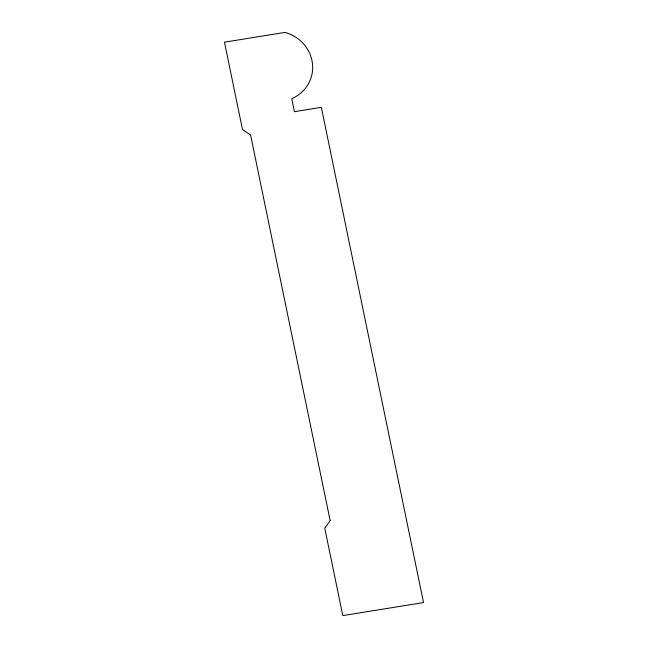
<?xml version="1.0" encoding="UTF-8"?>
<svg xmlns="http://www.w3.org/2000/svg" width="648" height="648" viewBox="0 0 648 648"><rect width="100%" height="100%" fill="white"/><g stroke="black" fill="none" stroke-linecap="round" stroke-linejoin="round"><path stroke-width="0.97" d="M330.156 520.619L324.769 528.225L342.8 615.6L423.533 602.567L321.335 107.333L294.427 111.683L291.738 98.65A36.839 35.057 20.2 0 0 312.506 63.998A36.839 35.057 20.2 0 0 285.015 32.4L224.467 42.177L242.498 129.551L250.574 134.978L330.156 520.619"/></g></svg>
